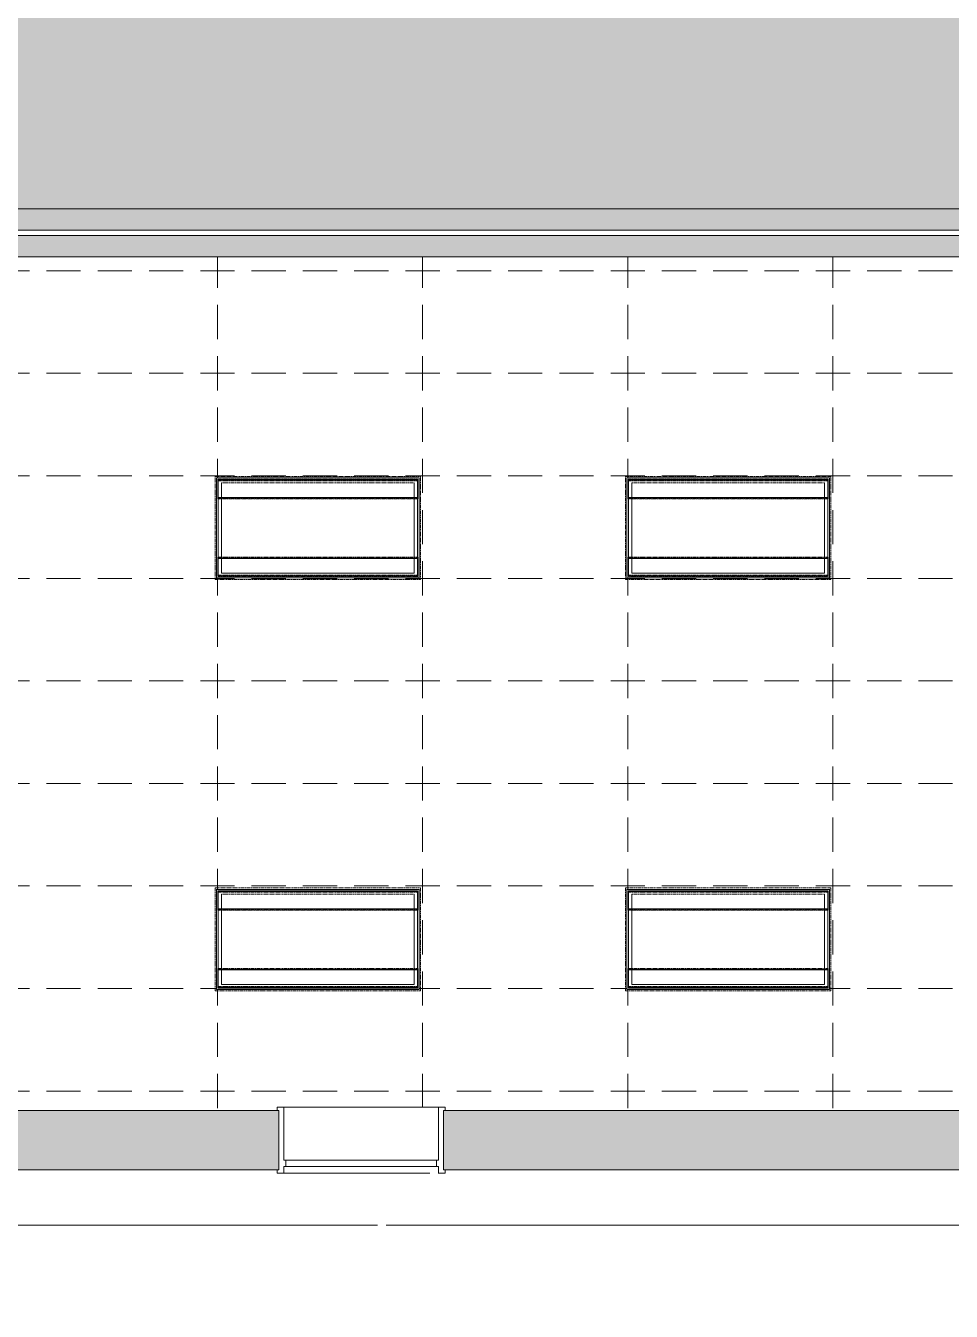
# Model space of a CAD drawing. Header units: inches. Extents: x 741 to 4565, y -315 to 887.
# Drawn here: x 2736.5 to 2953.1, y -146.3 to 154.6 of the extents above; entities that cross this region are included whole.
import ezdxf

# ---------------------------------------------------------------- set-up
doc = ezdxf.new("R2010")
doc.units = ezdxf.units.IN
doc.header["$MEASUREMENT"] = 0
doc.linetypes.add('Dash 1_16_', pattern=[0.125, 0.0625, -0.0625])
doc.linetypes.add('Demolished', pattern=[0.1875, 0.125, -0.0625])
for name, color, linetype, lineweight in [('A-DETL', 90, 'Continuous', 9), ('A-DETL-MBND', 5, 'Continuous', 13), ('A-DOOR', 31, 'Continuous', 13), ('A-WALL', 113, 'Continuous', 13), ('A-WALL-PATT', 111, 'Continuous', 13), ('E-LITE-EQPM', 33, 'Demolished', 9), ('I-WALL', 2, 'Continuous', 13)]:
    doc.layers.add(name, color=color, linetype=linetype, lineweight=lineweight)

# ---------------------------------------------------------------- blocks, each defined once
blk = doc.blocks.new('Door - Single - Solid Door 36_ x 84_-7207561-FIRST FLOOR RCP DEMO')
at = {"layer": 'A-DOOR', "lineweight": 9}
for p, q in [((-15.63, 7.78), (-14.13, 7.78)), ((-15.63, 7.03), (-15.63, 7.78)), ((-15.26, 7.03), (-15.63, 7.03)), ((-15.26, -6.85), (-15.26, 7.03)), ((-14.13, 7.78), (-14.13, 6.28)), ((-14.01, 7.78), (-14.13, 7.78)), ((-14.13, 6.28), (-13.63, 6.28)), ((-13.63, 6.28), (-13.63, 4.78)), ((21.62, 6.28), (-13.63, 6.28)), ((22.12, 7.78), (-12.06, 7.78)), ((21.62, 4.78), (21.62, 6.28)), ((21.62, 6.28), (22.12, 6.28)), ((22.12, 6.28), (22.12, 7.78)), ((22.12, 7.78), (23.62, 7.78)), ((23.62, 7.03), (23.24, 7.03)), ((23.24, 7.03), (23.24, -6.85)), ((23.62, 7.03), (23.62, 7.78)), ((-13.63, 4.78), (-14.13, 4.78)), ((-14.13, 4.78), (-14.13, -7.6)), ((-13.63, 4.78), (21.62, 4.78)), ((22.12, 4.78), (21.62, 4.78)), ((22.12, -7.6), (22.12, 4.78)), ((-15.63, -7.6), (-15.63, -6.85)), ((-15.63, -6.85), (-15.26, -6.85)), ((-14.13, -7.6), (-15.63, -7.6)), ((-14.13, -7.6), (22.12, -7.6)), ((22.12, -7.6), (23.62, -7.6)), ((23.24, -6.85), (23.62, -6.85)), ((23.62, -7.6), (23.62, -6.85))]:
    blk.add_line(p, q, dxfattribs=at)
blk = doc.blocks.new('L-Recessed-Axis-Duo - 2 x 4-V18-FIRST FLOOR RCP DEMO')
at = {"layer": 'A-DETL', "linetype": 'Dash 1_16_'}
for p, q in [((-24.03, 12.03), (-24.03, -12.03)), ((24.03, 12.03), (-24.03, 12.03)), ((-23.7, -11.7), (-23.7, 11.7)), ((-23.7, 11.7), (23.7, 11.7)), ((-23.7, 11.7), (-23.7, -11.7)), ((23.7, 11.7), (-23.7, 11.7)), ((-23.7, 11.7), (-23.7, -11.7)), ((23.7, 11.7), (-23.7, 11.7)), ((23.38, 11.38), (-23.37, 11.38)), ((-23.37, 11.32), (-23.37, 11.38)), ((-23.37, 11.38), (-23.37, 11.36)), ((-23.37, 11.36), (-23.37, 11.28)), ((-23.37, 11.26), (-23.37, 11.32)), ((-23.37, 11.25), (-23.37, 11.31)), ((-23.37, 11.31), (-23.37, 11.3)), ((-23.37, 11.2), (-23.37, 11.31)), ((-23.37, 11.31), (-23.37, 11.3)), ((-23.37, 11.31), (23.38, 11.31)), ((-23.37, 11.31), (23.38, 11.31)), ((-23.37, 11.3), (-23.37, 11.23)), ((-23.37, 11.3), (-23.37, 11.19)), ((-23.37, 11.3), (23.38, 11.3)), ((-23.37, 11.3), (23.38, 11.3)), ((-23.37, 11.28), (-23.37, 11.22)), ((-23.37, 11.21), (-23.37, 11.28)), ((-23.37, 11.28), (-23.37, 11.27)), ((-23.37, 11.28), (23.38, 11.28)), ((-23.37, 11.27), (-23.37, 11.2)), ((-23.37, 11.27), (23.38, 11.27)), ((-23.37, 11.2), (-23.37, 11.26)), ((-23.37, 11.26), (-23.37, 11.14)), ((-23.37, 11.14), (-23.37, 11.26)), ((-23.37, 11.26), (23.38, 11.26)), ((-23.37, 11.26), (23.38, 11.26)), ((-23.37, 11.25), (-23.37, 11.21)), ((-23.37, 6.92), (-23.37, 11.25)), ((23.38, 11.25), (-23.37, 11.25)), ((-23.37, 11.25), (23.38, 11.25)), ((-23.37, 11.19), (-23.37, 11.25)), ((-23.37, 11.25), (23.38, 11.25)), ((-23.37, 11.23), (-23.37, 11.2)), ((-23.37, 11.23), (23.38, 11.23)), ((-23.37, 11.22), (-23.37, 11.19)), ((-23.37, 11.21), (-23.37, 11.19)), ((-23.37, 11.21), (23.38, 11.21)), ((-23.37, 11.19), (-23.37, 11.21)), ((-23.37, 11.21), (23.38, 11.21)), ((-23.37, 11.18), (-23.37, 11.2)), ((-23.37, 11.2), (-23.37, 11.14)), ((-23.37, 11.2), (23.38, 11.2)), ((-23.37, 11.2), (23.38, 11.2)), ((-23.37, 11.19), (-23.37, 11.15)), ((-23.37, 11.19), (23.38, 11.19)), ((-23.37, 11.19), (23.38, 11.19)), ((-23.37, 11.15), (-23.37, 11.18)), ((23.38, 11.18), (-23.37, 11.18)), ((-23.37, 11.17), (23.38, 11.17)), ((-23.37, 11.16), (23.38, 11.16)), ((-23.37, 11.15), (-23.37, 11.12)), ((-23.37, 11.15), (23.38, 11.15)), ((-23.37, 11.14), (-23.37, 11.15)), ((-23.37, 11.15), (23.38, 11.15)), ((-23.37, 11.14), (-23.37, 11.06)), ((-23.37, 11.06), (-23.37, 11.14)), ((-23.37, 11.14), (23.38, 11.14)), ((-23.37, 11.14), (23.38, 11.14)), ((-23.37, 11.14), (23.38, 11.14)), ((-23.37, 11.14), (23.38, 11.14)), ((-23.37, 11.12), (-23.37, 7.07)), ((-23.37, 11.12), (23.38, 11.12)), ((-23.37, 11.06), (23.38, 11.06)), ((-23.37, 11.06), (23.38, 11.06)), ((-23.32, -11.32), (-23.32, 11.32)), ((-23.32, 11.32), (23.32, 11.32)), ((23.32, 11.32), (-23.32, 11.32)), ((-23.32, 11.32), (-23.32, -11.32)), ((-22.57, -10.57), (-22.57, 10.57)), ((-22.57, 10.57), (22.57, 10.57)), ((22.57, 10.57), (-22.57, 10.57)), ((-22.57, 10.57), (-22.57, -10.57)), ((22.57, 10.57), (22.57, -10.57)), ((22.57, -10.57), (22.57, 10.57)), ((23.32, 11.32), (23.32, -11.32)), ((23.32, -11.32), (23.32, 11.32)), ((23.38, 11.36), (23.38, 11.38)), ((23.38, 11.38), (23.38, 11.32)), ((23.38, 11.28), (23.38, 11.36)), ((23.38, 11.32), (23.38, 11.26)), ((23.38, 11.3), (23.38, 11.31)), ((23.38, 11.31), (23.38, 11.2)), ((23.38, 11.3), (23.38, 11.31)), ((23.38, 11.31), (23.38, 11.25)), ((23.38, 11.19), (23.38, 11.3)), ((23.38, 11.23), (23.38, 11.3)), ((23.38, 11.27), (23.38, 11.28)), ((23.38, 11.28), (23.38, 11.21)), ((23.38, 11.22), (23.38, 11.28)), ((23.38, 11.2), (23.38, 11.27)), ((23.38, 11.26), (23.38, 11.14)), ((23.38, 11.14), (23.38, 11.26)), ((23.38, 11.26), (23.38, 11.2)), ((23.38, 11.25), (23.38, 6.92)), ((23.38, 11.21), (23.38, 11.25)), ((23.38, 11.25), (23.38, 11.19)), ((23.38, 11.2), (23.38, 11.23)), ((23.38, 11.19), (23.38, 11.22)), ((23.38, 11.19), (23.38, 11.21)), ((23.38, 11.21), (23.38, 11.19)), ((23.38, 11.14), (23.38, 11.2)), ((23.38, 11.2), (23.38, 11.18)), ((23.38, 11.15), (23.38, 11.19)), ((23.38, 11.18), (23.38, 11.15)), ((23.38, 11.12), (23.38, 11.15)), ((23.38, 11.15), (23.38, 11.14)), ((23.38, 11.14), (23.38, 11.06)), ((23.38, 11.06), (23.38, 11.14)), ((23.38, 7.07), (23.38, 11.12)), ((23.7, 11.7), (23.7, -11.7)), ((23.7, -11.7), (23.7, 11.7)), ((23.7, -11.7), (23.7, 11.7)), ((24.03, -12.03), (24.03, 12.03)), ((-23.37, 7.14), (-23.37, 7.15)), ((-23.37, 7.15), (-23.37, 7.07)), ((-23.37, 7.15), (23.38, 7.15)), ((-23.37, 7.06), (-23.37, 7.14)), ((23.38, 7.14), (-23.37, 7.14)), ((23.38, 7.09), (-23.37, 7.09)), ((-23.37, 7.07), (-23.37, 7.04)), ((-23.37, 7.07), (23.38, 7.07)), ((23.38, 7.07), (-23.37, 7.07)), ((-23.37, 7.07), (-23.37, 7.01)), ((-23.37, 7.07), (23.38, 7.07)), ((-23.37, 7.03), (-23.37, 7.06)), ((-23.37, 7.06), (-23.37, 6.95)), ((-23.37, 7.04), (-23.37, 7.06)), ((-23.37, 7.06), (23.38, 7.06)), ((-23.37, 7.04), (-23.37, 7.01)), ((-23.37, 7.04), (23.38, 7.04)), ((-23.37, 7.01), (-23.37, 7.04)), ((-23.37, 7.04), (23.38, 7.04)), ((-23.37, 6.96), (-23.37, 7.03)), ((-23.37, 7.02), (-23.37, 7.03)), ((-23.37, 7.03), (-23.37, 6.91)), ((-23.37, 7.03), (23.38, 7.03)), ((-23.37, 7.03), (23.38, 7.03)), ((-23.37, 6.9), (-23.37, 7.02)), ((-23.37, 7.02), (23.38, 7.02)), ((-23.37, 7.01), (-23.37, 6.98)), ((-23.37, 7.01), (23.38, 7.01)), ((-23.37, 7.01), (-23.37, 6.95)), ((-23.37, 7), (-23.37, 7.01)), ((-23.37, 7.01), (23.38, 7.01)), ((-23.37, 7.01), (23.38, 7.01)), ((-23.37, 6.94), (-23.37, 7)), ((-23.37, 7), (23.38, 7)), ((-23.37, 6.98), (-23.37, 6.95)), ((-23.37, 6.98), (23.38, 6.98)), ((-23.37, 6.95), (-23.37, 6.96)), ((-23.37, 6.95), (-23.37, 6.96)), ((-23.37, 6.96), (-23.37, 6.9)), ((-23.37, 6.96), (23.38, 6.96)), ((-23.37, 6.96), (23.38, 6.96)), ((-23.37, 6.95), (-23.37, 6.92)), ((-23.37, 6.95), (23.38, 6.95)), ((-23.37, 6.95), (23.38, 6.95)), ((-23.37, 6.95), (23.38, 6.95)), ((-23.37, 6.91), (-23.37, 6.94)), ((-23.37, 6.94), (23.38, 6.94)), ((-23.37, 6.92), (23.38, 6.92)), ((-23.37, 6.91), (23.38, 6.91)), ((-23.37, 6.9), (-23.37, 6.85)), ((-23.37, 6.85), (-23.37, 6.9)), ((-23.37, 6.9), (23.38, 6.9)), ((-23.37, 6.85), (23.38, 6.85)), ((23.38, 7.07), (23.38, 7.15)), ((23.38, 7.15), (23.38, 7.14)), ((23.38, 7.14), (23.38, 7.06)), ((23.38, 7.04), (23.38, 7.07)), ((23.38, 7.01), (23.38, 7.07)), ((23.38, 7.06), (23.38, 7.04)), ((23.38, 6.95), (23.38, 7.06)), ((23.38, 7.06), (23.38, 7.03)), ((23.38, 7.01), (23.38, 7.04)), ((23.38, 7.04), (23.38, 7.01)), ((23.38, 6.91), (23.38, 7.03)), ((23.38, 7.03), (23.38, 7.02)), ((23.38, 7.03), (23.38, 6.96)), ((23.38, 7.02), (23.38, 6.9)), ((23.38, 6.98), (23.38, 7.01)), ((23.38, 7.01), (23.38, 7)), ((23.38, 6.95), (23.38, 7.01)), ((23.38, 7), (23.38, 6.94)), ((23.38, 6.95), (23.38, 6.98)), ((23.38, 6.9), (23.38, 6.96)), ((23.38, 6.96), (23.38, 6.95)), ((23.38, 6.96), (23.38, 6.95)), ((23.38, 6.92), (23.38, 6.95)), ((23.38, 6.94), (23.38, 6.91)), ((23.38, 6.9), (23.38, 6.85)), ((23.38, 6.85), (23.38, 6.9)), ((23.38, -6.85), (-23.37, -6.85)), ((-23.37, -6.9), (-23.37, -6.85)), ((-23.37, -6.85), (-23.37, -6.9)), ((-23.37, -7.02), (-23.37, -6.9)), ((-23.37, -6.9), (-23.37, -6.96)), ((-23.37, -6.9), (23.38, -6.9)), ((-23.37, -6.94), (-23.37, -6.91)), ((-23.37, -6.91), (-23.37, -7.03)), ((-23.37, -6.91), (23.38, -6.91)), ((-23.37, -11.25), (-23.37, -6.92)), ((-23.37, -6.92), (-23.37, -6.95)), ((-23.37, -6.92), (23.38, -6.92)), ((-23.37, -7), (-23.37, -6.94)), ((-23.37, -6.94), (23.38, -6.94)), ((-23.37, -6.95), (-23.37, -6.98)), ((-23.37, -6.95), (23.38, -6.95)), ((-23.37, -6.96), (-23.37, -6.95)), ((-23.37, -6.95), (-23.37, -7.06)), ((-23.37, -6.96), (-23.37, -6.95)), ((-23.37, -6.95), (-23.37, -7.01)), ((-23.37, -6.95), (23.38, -6.95)), ((-23.37, -6.95), (23.38, -6.95)), ((-23.37, -7.03), (-23.37, -6.96)), ((-23.37, -6.96), (23.38, -6.96)), ((-23.37, -6.96), (23.38, -6.96)), ((-23.37, -6.98), (-23.37, -7.01)), ((-23.37, -6.98), (23.38, -6.98)), ((-23.37, -7.01), (-23.37, -7)), ((-23.37, -7), (23.38, -7)), ((-23.37, -7.01), (-23.37, -7.04)), ((-23.37, -7.01), (23.38, -7.01)), ((-23.37, -7.04), (-23.37, -7.01)), ((-23.37, -7.01), (-23.37, -7.07)), ((-23.37, -7.01), (23.38, -7.01)), ((-23.37, -7.01), (23.38, -7.01)), ((-23.37, -7.03), (-23.37, -7.02)), ((-23.37, -7.02), (23.38, -7.02)), ((-23.37, -7.06), (-23.37, -7.03)), ((-23.37, -7.03), (23.38, -7.03)), ((-23.37, -7.03), (23.38, -7.03)), ((-23.37, -7.04), (-23.37, -7.07)), ((-23.37, -7.04), (23.38, -7.04)), ((-23.37, -7.06), (-23.37, -7.04)), ((-23.37, -7.04), (23.38, -7.04)), ((-23.37, -7.14), (-23.37, -7.06)), ((-23.37, -7.06), (23.38, -7.06)), ((-23.37, -7.07), (-23.37, -11.12)), ((-23.37, -7.07), (23.38, -7.07)), ((-23.37, -7.07), (23.38, -7.07)), ((-23.37, -7.07), (-23.37, -7.15)), ((-23.37, -7.07), (23.38, -7.07)), ((-23.37, -7.09), (23.38, -7.09)), ((-23.37, -7.15), (-23.37, -7.14)), ((23.38, -7.14), (-23.37, -7.14)), ((-23.37, -7.15), (23.38, -7.15)), ((23.38, -6.9), (23.38, -6.85)), ((23.38, -6.85), (23.38, -6.9)), ((23.38, -6.96), (23.38, -6.9)), ((23.38, -6.9), (23.38, -7.02)), ((23.38, -7.03), (23.38, -6.91)), ((23.38, -6.91), (23.38, -6.94)), ((23.38, -6.95), (23.38, -6.92)), ((23.38, -6.92), (23.38, -11.25)), ((23.38, -6.94), (23.38, -7)), ((23.38, -6.98), (23.38, -6.95)), ((23.38, -7.01), (23.38, -6.95)), ((23.38, -6.95), (23.38, -6.96)), ((23.38, -7.06), (23.38, -6.95)), ((23.38, -6.95), (23.38, -6.96)), ((23.38, -6.96), (23.38, -7.03)), ((23.38, -7.01), (23.38, -6.98)), ((23.38, -7), (23.38, -7.01)), ((23.38, -7.04), (23.38, -7.01)), ((23.38, -7.07), (23.38, -7.01)), ((23.38, -7.01), (23.38, -7.04)), ((23.38, -7.02), (23.38, -7.03)), ((23.38, -7.03), (23.38, -7.06)), ((23.38, -7.07), (23.38, -7.04)), ((23.38, -7.04), (23.38, -7.06)), ((23.38, -7.06), (23.38, -7.14)), ((23.38, -11.12), (23.38, -7.07)), ((23.38, -7.15), (23.38, -7.07)), ((23.38, -7.14), (23.38, -7.15)), ((-24.03, -12.03), (24.03, -12.03)), ((23.7, -11.7), (-23.7, -11.7)), ((-23.7, -11.7), (23.7, -11.7)), ((-23.7, -11.7), (23.7, -11.7)), ((-23.37, -11.14), (-23.37, -11.06)), ((-23.37, -11.06), (-23.37, -11.14)), ((-23.37, -11.06), (23.38, -11.06)), ((-23.37, -11.06), (23.38, -11.06)), ((-23.37, -11.12), (-23.37, -11.15)), ((-23.37, -11.12), (23.38, -11.12)), ((-23.37, -11.15), (-23.37, -11.14)), ((-23.37, -11.14), (-23.37, -11.2)), ((-23.37, -11.26), (-23.37, -11.14)), ((-23.37, -11.14), (-23.37, -11.26)), ((-23.37, -11.14), (23.38, -11.14)), ((-23.37, -11.14), (23.38, -11.14)), ((-23.37, -11.14), (23.38, -11.14)), ((-23.37, -11.14), (23.38, -11.14)), ((-23.37, -11.15), (-23.37, -11.19)), ((-23.37, -11.15), (23.38, -11.15)), ((-23.37, -11.18), (-23.37, -11.15)), ((-23.37, -11.15), (23.38, -11.15)), ((23.38, -11.16), (-23.37, -11.16)), ((23.38, -11.17), (-23.37, -11.17)), ((-23.37, -11.2), (-23.37, -11.18)), ((23.38, -11.18), (-23.37, -11.18)), ((-23.37, -11.19), (-23.37, -11.21)), ((-23.37, -11.19), (23.38, -11.19)), ((23.38, -11.19), (-23.37, -11.19)), ((-23.37, -11.21), (-23.37, -11.19)), ((-23.37, -11.19), (-23.37, -11.3)), ((-23.37, -11.25), (-23.37, -11.19)), ((-23.37, -11.19), (-23.37, -11.22)), ((-23.37, -11.2), (-23.37, -11.27)), ((-23.37, -11.31), (-23.37, -11.2)), ((-23.37, -11.2), (-23.37, -11.23)), ((-23.37, -11.26), (-23.37, -11.2)), ((-23.37, -11.2), (23.38, -11.2)), ((-23.37, -11.2), (23.38, -11.2)), ((-23.37, -11.21), (-23.37, -11.25)), ((-23.37, -11.21), (23.38, -11.21)), ((-23.37, -11.28), (-23.37, -11.21)), ((-23.37, -11.21), (23.38, -11.21)), ((-23.37, -11.22), (-23.37, -11.28)), ((-23.37, -11.23), (-23.37, -11.3)), ((-23.37, -11.23), (23.38, -11.23)), ((23.38, -11.25), (-23.37, -11.25)), ((-23.37, -11.25), (23.38, -11.25)), ((-23.37, -11.31), (-23.37, -11.25)), ((-23.37, -11.25), (23.38, -11.25)), ((-23.37, -11.32), (-23.37, -11.26)), ((-23.37, -11.26), (23.38, -11.26)), ((-23.37, -11.26), (23.38, -11.26)), ((-23.37, -11.27), (-23.37, -11.28)), ((-23.37, -11.27), (23.38, -11.27)), ((-23.37, -11.28), (-23.37, -11.36)), ((-23.37, -11.28), (23.38, -11.28)), ((-23.37, -11.3), (-23.37, -11.31)), ((-23.37, -11.3), (-23.37, -11.31)), ((-23.37, -11.3), (23.38, -11.3)), ((-23.37, -11.3), (23.38, -11.3)), ((-23.37, -11.31), (23.38, -11.31)), ((-23.37, -11.31), (23.38, -11.31)), ((-23.37, -11.38), (-23.37, -11.32)), ((-23.37, -11.36), (-23.37, -11.38)), ((-23.37, -11.38), (23.38, -11.38)), ((-23.32, -11.32), (23.32, -11.32)), ((-23.32, -11.32), (23.32, -11.32)), ((-22.57, -10.57), (22.57, -10.57)), ((-22.57, -10.57), (22.57, -10.57)), ((23.38, -11.14), (23.38, -11.06)), ((23.38, -11.06), (23.38, -11.14)), ((23.38, -11.15), (23.38, -11.12)), ((23.38, -11.26), (23.38, -11.14)), ((23.38, -11.14), (23.38, -11.26)), ((23.38, -11.2), (23.38, -11.14)), ((23.38, -11.14), (23.38, -11.15)), ((23.38, -11.19), (23.38, -11.15)), ((23.38, -11.15), (23.38, -11.18)), ((23.38, -11.18), (23.38, -11.2)), ((23.38, -11.21), (23.38, -11.19)), ((23.38, -11.22), (23.38, -11.19)), ((23.38, -11.19), (23.38, -11.25)), ((23.38, -11.3), (23.38, -11.19)), ((23.38, -11.19), (23.38, -11.21)), ((23.38, -11.2), (23.38, -11.26)), ((23.38, -11.23), (23.38, -11.2)), ((23.38, -11.2), (23.38, -11.31)), ((23.38, -11.27), (23.38, -11.2)), ((23.38, -11.25), (23.38, -11.21)), ((23.38, -11.21), (23.38, -11.28)), ((23.38, -11.28), (23.38, -11.22)), ((23.38, -11.3), (23.38, -11.23)), ((23.38, -11.25), (23.38, -11.31)), ((23.38, -11.26), (23.38, -11.32)), ((23.38, -11.28), (23.38, -11.27)), ((23.38, -11.36), (23.38, -11.28)), ((23.38, -11.31), (23.38, -11.3)), ((23.38, -11.31), (23.38, -11.3)), ((23.38, -11.32), (23.38, -11.38)), ((23.38, -11.38), (23.38, -11.36))]:
    blk.add_line(p, q, dxfattribs=at)
for points, knots in [([(-23.97, 11.97), (-23.98, 11.98), (-23.98, 11.98), (-23.99, 11.99), (-24, 12), (-24.01, 12.01), (-24.01, 12.01), (-24.02, 12.02), (-24.02, 12.02), (-24.03, 12.03), (-24.03, 12.03), (-24.03, 12.03), (-24.03, 12.03)], [0, 0, 0, 0, 0.166667, 0.25, 0.333333, 0.416667, 0.5, 0.583333, 0.666667, 0.75, 0.833333, 1, 1, 1, 1]), ([(-24.03, 12.03), (-24.03, 12.03), (-24.03, 12.03), (-24.03, 12.03), (-24.02, 12.02), (-24.02, 12.02), (-24.01, 12.01), (-24.01, 12.01), (-24, 12), (-23.99, 11.99), (-23.98, 11.98), (-23.98, 11.98), (-23.97, 11.97)], [0, 0, 0, 0, 0.166667, 0.25, 0.333333, 0.416667, 0.5, 0.583333, 0.666667, 0.75, 0.833333, 1, 1, 1, 1]), ([(-24, 12), (-24, 12), (-24, 12), (-24, 12), (-23.99, 11.99), (-23.99, 11.99), (-23.98, 11.98), (-23.98, 11.98), (-23.97, 11.97), (-23.97, 11.97)], [0, 0, 0, 0, 0.166667, 0.333333, 0.458333, 0.583333, 0.708333, 0.833333, 1, 1, 1, 1]), ([(-23.73, 11.73), (-23.73, 11.73), (-23.72, 11.72), (-23.71, 11.71), (-23.7, 11.7), (-23.69, 11.69), (-23.69, 11.69), (-23.68, 11.68), (-23.68, 11.68), (-23.67, 11.67), (-23.67, 11.67), (-23.67, 11.67), (-23.67, 11.67)], [0, 0, 0, 0, 0.166667, 0.25, 0.333333, 0.416667, 0.5, 0.583333, 0.666667, 0.75, 0.833333, 1, 1, 1, 1]), ([(-23.7, 11.7), (-23.7, 11.7), (-23.7, 11.7), (-23.7, 11.7), (-23.71, 11.71), (-23.71, 11.71), (-23.72, 11.72), (-23.72, 11.72), (-23.73, 11.73), (-23.73, 11.73)], [0, 0, 0, 0, 0.166667, 0.333333, 0.458333, 0.583333, 0.708333, 0.833333, 1, 1, 1, 1]), ([(-23.64, 11.64), (-23.65, 11.65), (-23.65, 11.65), (-23.66, 11.66), (-23.67, 11.67), (-23.68, 11.68), (-23.68, 11.68), (-23.69, 11.69), (-23.69, 11.69), (-23.7, 11.7), (-23.7, 11.7), (-23.7, 11.7), (-23.7, 11.7)], [0, 0, 0, 0, 0.166667, 0.25, 0.333333, 0.416667, 0.5, 0.583333, 0.666667, 0.75, 0.833333, 1, 1, 1, 1]), ([(-23.67, 11.67), (-23.67, 11.67), (-23.67, 11.67), (-23.67, 11.67), (-23.66, 11.66), (-23.66, 11.66), (-23.65, 11.65), (-23.65, 11.65), (-23.64, 11.64), (-23.64, 11.64)], [0, 0, 0, 0, 0.166667, 0.333333, 0.458333, 0.583333, 0.708333, 0.833333, 1, 1, 1, 1]), ([(23.64, 11.64), (23.65, 11.65), (23.65, 11.65), (23.66, 11.66), (23.67, 11.67), (23.68, 11.68), (23.68, 11.68), (23.69, 11.69), (23.69, 11.69), (23.7, 11.7), (23.7, 11.7), (23.7, 11.7), (23.7, 11.7)], [0, 0, 0, 0, 0.166667, 0.25, 0.333333, 0.416667, 0.5, 0.583333, 0.666667, 0.75, 0.833333, 1, 1, 1, 1]), ([(23.67, 11.67), (23.67, 11.67), (23.67, 11.67), (23.67, 11.67), (23.66, 11.66), (23.66, 11.66), (23.65, 11.65), (23.65, 11.65), (23.64, 11.64), (23.64, 11.64)], [0, 0, 0, 0, 0.166667, 0.333333, 0.458333, 0.583333, 0.708333, 0.833333, 1, 1, 1, 1]), ([(23.73, 11.73), (23.73, 11.73), (23.72, 11.72), (23.71, 11.71), (23.7, 11.7), (23.69, 11.69), (23.69, 11.69), (23.68, 11.68), (23.68, 11.68), (23.67, 11.67), (23.67, 11.67), (23.67, 11.67), (23.67, 11.67)], [0, 0, 0, 0, 0.166667, 0.25, 0.333333, 0.416667, 0.5, 0.583333, 0.666667, 0.75, 0.833333, 1, 1, 1, 1]), ([(23.7, 11.7), (23.7, 11.7), (23.7, 11.7), (23.7, 11.7), (23.71, 11.71), (23.71, 11.71), (23.72, 11.72), (23.72, 11.72), (23.73, 11.73), (23.73, 11.73)], [0, 0, 0, 0, 0.166667, 0.333333, 0.458333, 0.583333, 0.708333, 0.833333, 1, 1, 1, 1]), ([(23.97, 11.97), (23.98, 11.98), (23.98, 11.98), (23.99, 11.99), (24, 12), (24.01, 12.01), (24.01, 12.01), (24.02, 12.02), (24.02, 12.02), (24.03, 12.03), (24.03, 12.03), (24.03, 12.03), (24.03, 12.03)], [0, 0, 0, 0, 0.166667, 0.25, 0.333333, 0.416667, 0.5, 0.583333, 0.666667, 0.75, 0.833333, 1, 1, 1, 1]), ([(24.03, 12.03), (24.03, 12.03), (24.03, 12.03), (24.03, 12.03), (24.02, 12.02), (24.02, 12.02), (24.01, 12.01), (24.01, 12.01), (24, 12), (23.99, 11.99), (23.98, 11.98), (23.98, 11.98), (23.97, 11.97)], [0, 0, 0, 0, 0.166667, 0.25, 0.333333, 0.416667, 0.5, 0.583333, 0.666667, 0.75, 0.833333, 1, 1, 1, 1]), ([(24, 12), (24, 12), (24, 12), (24, 12), (23.99, 11.99), (23.99, 11.99), (23.98, 11.98), (23.98, 11.98), (23.97, 11.97), (23.97, 11.97)], [0, 0, 0, 0, 0.166667, 0.333333, 0.458333, 0.583333, 0.708333, 0.833333, 1, 1, 1, 1]), ([(-24.03, -12.03), (-24.03, -12.03), (-24.03, -12.03), (-24.03, -12.03), (-24.02, -12.02), (-24.02, -12.02), (-24.01, -12.01), (-24.01, -12.01), (-24, -12), (-23.99, -11.99), (-23.98, -11.98), (-23.98, -11.98), (-23.97, -11.97)], [-1, -1, -1, -1, -0.833333, -0.75, -0.666667, -0.583333, -0.5, -0.416667, -0.333333, -0.25, -0.166667, 0, 0, 0, 0]), ([(-23.97, -11.97), (-23.98, -11.98), (-23.98, -11.98), (-23.99, -11.99), (-24, -12), (-24.01, -12.01), (-24.01, -12.01), (-24.02, -12.02), (-24.02, -12.02), (-24.03, -12.03), (-24.03, -12.03), (-24.03, -12.03), (-24.03, -12.03)], [-1, -1, -1, -1, -0.833333, -0.75, -0.666667, -0.583333, -0.5, -0.416667, -0.333333, -0.25, -0.166667, 0, 0, 0, 0]), ([(-23.97, -11.97), (-23.98, -11.98), (-23.98, -11.98), (-23.99, -11.99), (-23.99, -11.99), (-24, -12), (-24, -12), (-24, -12), (-24, -12)], [-1, -1, -1, -1, -0.75, -0.583333, -0.458333, -0.333333, -0.166667, 0, 0, 0, 0]), ([(-23.67, -11.67), (-23.67, -11.67), (-23.67, -11.67), (-23.67, -11.67), (-23.68, -11.68), (-23.68, -11.68), (-23.69, -11.69), (-23.69, -11.69), (-23.7, -11.7), (-23.71, -11.71), (-23.72, -11.72), (-23.73, -11.73), (-23.73, -11.73)], [-1, -1, -1, -1, -0.833333, -0.75, -0.666667, -0.583333, -0.5, -0.416667, -0.333333, -0.25, -0.166667, 0, 0, 0, 0]), ([(-23.73, -11.73), (-23.73, -11.73), (-23.72, -11.72), (-23.71, -11.71), (-23.71, -11.71), (-23.7, -11.7), (-23.7, -11.7), (-23.7, -11.7), (-23.7, -11.7)], [-1, -1, -1, -1, -0.75, -0.583333, -0.458333, -0.333333, -0.166667, 0, 0, 0, 0]), ([(-23.7, -11.7), (-23.7, -11.7), (-23.7, -11.7), (-23.7, -11.7), (-23.69, -11.69), (-23.69, -11.69), (-23.68, -11.68), (-23.68, -11.68), (-23.67, -11.67), (-23.66, -11.66), (-23.65, -11.65), (-23.65, -11.65), (-23.64, -11.64)], [-1, -1, -1, -1, -0.833333, -0.75, -0.666667, -0.583333, -0.5, -0.416667, -0.333333, -0.25, -0.166667, 0, 0, 0, 0]), ([(-23.64, -11.64), (-23.65, -11.65), (-23.65, -11.65), (-23.66, -11.66), (-23.66, -11.66), (-23.67, -11.67), (-23.67, -11.67), (-23.67, -11.67), (-23.67, -11.67)], [-1, -1, -1, -1, -0.75, -0.583333, -0.458333, -0.333333, -0.166667, 0, 0, 0, 0]), ([(23.67, -11.67), (23.67, -11.67), (23.67, -11.67), (23.67, -11.67), (23.66, -11.66), (23.66, -11.66), (23.65, -11.65), (23.65, -11.65), (23.64, -11.64), (23.64, -11.64)], [0, 0, 0, 0, 0.166667, 0.333333, 0.458333, 0.583333, 0.708333, 0.833333, 1, 1, 1, 1]), ([(23.64, -11.64), (23.65, -11.65), (23.65, -11.65), (23.66, -11.66), (23.67, -11.67), (23.68, -11.68), (23.68, -11.68), (23.69, -11.69), (23.69, -11.69), (23.7, -11.7), (23.7, -11.7), (23.7, -11.7), (23.7, -11.7)], [0, 0, 0, 0, 0.166667, 0.25, 0.333333, 0.416667, 0.5, 0.583333, 0.666667, 0.75, 0.833333, 1, 1, 1, 1]), ([(23.73, -11.73), (23.73, -11.73), (23.72, -11.72), (23.71, -11.71), (23.7, -11.7), (23.69, -11.69), (23.69, -11.69), (23.68, -11.68), (23.68, -11.68), (23.67, -11.67), (23.67, -11.67), (23.67, -11.67), (23.67, -11.67)], [0, 0, 0, 0, 0.166667, 0.25, 0.333333, 0.416667, 0.5, 0.583333, 0.666667, 0.75, 0.833333, 1, 1, 1, 1]), ([(23.7, -11.7), (23.7, -11.7), (23.7, -11.7), (23.7, -11.7), (23.71, -11.71), (23.71, -11.71), (23.72, -11.72), (23.72, -11.72), (23.73, -11.73), (23.73, -11.73)], [0, 0, 0, 0, 0.166667, 0.333333, 0.458333, 0.583333, 0.708333, 0.833333, 1, 1, 1, 1]), ([(24, -12), (24, -12), (24, -12), (24, -12), (23.99, -11.99), (23.99, -11.99), (23.98, -11.98), (23.98, -11.98), (23.97, -11.97), (23.97, -11.97)], [0, 0, 0, 0, 0.166667, 0.333333, 0.458333, 0.583333, 0.708333, 0.833333, 1, 1, 1, 1]), ([(23.97, -11.97), (23.98, -11.98), (23.98, -11.98), (23.99, -11.99), (24, -12), (24.01, -12.01), (24.01, -12.01), (24.02, -12.02), (24.02, -12.02), (24.03, -12.03), (24.03, -12.03), (24.03, -12.03), (24.03, -12.03)], [0, 0, 0, 0, 0.166667, 0.25, 0.333333, 0.416667, 0.5, 0.583333, 0.666667, 0.75, 0.833333, 1, 1, 1, 1]), ([(24.03, -12.03), (24.03, -12.03), (24.03, -12.03), (24.03, -12.03), (24.02, -12.02), (24.02, -12.02), (24.01, -12.01), (24.01, -12.01), (24, -12), (23.99, -11.99), (23.98, -11.98), (23.98, -11.98), (23.97, -11.97)], [0, 0, 0, 0, 0.166667, 0.25, 0.333333, 0.416667, 0.5, 0.583333, 0.666667, 0.75, 0.833333, 1, 1, 1, 1])]:
    blk.add_open_spline(points, degree=3, knots=knots, dxfattribs=at)
for points in [[(-23.97, 11.97), (-23.97, 11.97), (-23.98, 11.98), (-23.99, 11.99), (-23.99, 11.99), (-24, 12), (-24, 12), (-24, 12), (-24, 12)], [(23.97, 11.97), (23.97, 11.97), (23.98, 11.98), (23.99, 11.99), (23.99, 11.99), (24, 12), (24, 12), (24, 12), (24, 12)], [(-24, -12), (-24, -12), (-24, -12), (-24, -12), (-23.99, -11.99), (-23.99, -11.99), (-23.98, -11.98), (-23.97, -11.97), (-23.97, -11.97)], [(23.97, -11.97), (23.97, -11.97), (23.98, -11.98), (23.99, -11.99), (23.99, -11.99), (24, -12), (24, -12), (24, -12), (24, -12)]]:
    blk.add_open_spline(points, degree=3, dxfattribs=at)

msp = doc.modelspace()

# ---------------------------------------------------------------- hatches: boundary and pattern name
at = {"layer": 'A-DETL-MBND', "lineweight": 9}
h = msp.add_hatch(dxfattribs=at)
h.set_pattern_fill('FP_3', color=256, style=0, pattern_type=2)
h.set_pattern_definition([(0, (3425.421, 0), (15.36, 3.84), [1.267, -10.253, 1.267, -10.253, -61.44]), (0, (3425.421, 0), (15.36, 3.84), [-23.04, 1.267, -21.773, 1.267, -10.253, -26.88]), (0, (3425.421, 0), (15.36, 3.84), [-57.6, 1.267, -6.413, 1.267, -17.933]), (120, (3431.181, 1.92), (-11.005538, 11.38215), [1.267, -10.253, 1.267, -10.253, -61.44]), (120, (3431.181, 1.92), (-11.005538, 11.38215), [-23.04, 1.267, -21.773, 1.267, -10.253, -26.88]), (120, (3431.181, 1.92), (-11.005538, 11.38215), [-57.6, 1.267, -6.413, 1.267, -17.933]), (240, (3433.101, 9.6), (-4.354462, -15.22215), [1.267, -10.253, 1.267, -10.253, -61.44]), (240, (3433.101, 9.6), (-4.354462, -15.22215), [-23.04, 1.267, -21.773, 1.267, -10.253, -26.88]), (240, (3433.101, 9.6), (-4.354462, -15.22215), [-57.6, 1.267, -6.413, 1.267, -17.933])])
h.paths.add_polyline_path([(3189.66, 111.74), (3190.22, 111.74), (3190.22, 208.48), (3140.98, 208.48), (3140.98, 207.73), (3139.36, 207.73), (3113.9, 182.28), (3112.93, 183.25), (3137.41, 207.73), (3101.73, 207.73), (3101.73, 208.48), (2711.4, 208.48), (2711.4, 111.74), (3143.95, 111.74)], flags=0)
h.paths.add_polyline_path([(2690.96, 111.74), (2707.4, 111.74), (2707.4, 208.48), (2690.96, 208.48)], flags=0)
h = msp.add_hatch(dxfattribs=at)
h.set_pattern_fill('FP_23', color=256, style=0, pattern_type=2)
h.set_pattern_definition([(0, (2685.35, -22.828), (48, -24), [4, -4, 8, -4, -28]), (0, (2685.35, -22.828), (48, -24), [-20, 8, -4, 8, -4, -4]), (0, (2685.35, -22.828), (48, -24), [-44, 4, 0]), (270, (2685.35, -22.83), (-48, -24), [4, -4, 8, -4, -4]), (270, (2685.35, -22.83), (-48, -24), [-20, 4, 0])])
h.paths.add_polyline_path([(2676.32, -146.34), (2676.32, -146.34), (2676.32, -99.35), (2795.39, -99.35), (2795.39, -98.6), (2834.64, -98.6), (2834.64, -99.35), (2966.72, -99.35), (2966.72, 58.38), (2966.06, 58.38), (2966.06, 97.63), (2966.72, 97.63), (2966.72, 100.49), (2456.83, 100.49), (2456.83, 100.69), (2403.97, 100.69), (2403.97, -146.34), (2626.26, -146.34)], flags=0)
h.paths.add_polyline_path([(2493.67, -118.49), (2493.67, -95.08), (2541.07, -95.08), (2541.07, -118.49), (2498.32, -118.49)], flags=0)
h.paths.add_polyline_path([(2635.45, -118.49), (2589.67, -118.49), (2589.67, -95.08), (2637.07, -95.08), (2637.07, -118.49)], flags=0)
h.paths.add_polyline_path([(2504.04, -70.99), (2493.17, -70.99), (2493.17, -47.58), (2540.57, -47.58), (2540.57, -70.99), (2515.46, -70.99)], flags=0)
h.paths.add_polyline_path([(2589.17, -70.99), (2589.17, -47.58), (2636.57, -47.58), (2636.57, -70.99), (2595.45, -70.99)], flags=0)
h.paths.add_polyline_path([(2732.57, -70.99), (2685.17, -70.99), (2685.17, -47.58), (2732.57, -47.58), (2732.57, -68.86)], flags=0)
h.paths.add_polyline_path([(2828.57, -70.99), (2781.17, -70.99), (2781.17, -47.58), (2828.57, -47.58), (2828.57, -68.86)], flags=0)
h.paths.add_polyline_path([(2915.41, -70.99), (2877.17, -70.99), (2877.17, -47.58), (2924.57, -47.58), (2924.57, -70.99)], flags=0)
h.paths.add_polyline_path([(2504.04, 25.31), (2493.17, 25.31), (2493.17, 48.71), (2540.57, 48.71), (2540.57, 25.31), (2515.46, 25.31)], flags=0)
h.paths.add_polyline_path([(2606.88, 25.31), (2589.17, 25.31), (2589.17, 48.71), (2636.57, 48.71), (2636.57, 25.31), (2618.31, 25.31)], flags=0)
h.paths.add_polyline_path([(2709.72, 25.31), (2685.17, 25.31), (2685.17, 48.71), (2732.57, 48.71), (2732.57, 25.31), (2721.15, 25.31)], flags=0)
h.paths.add_polyline_path([(2801.14, 25.31), (2781.17, 25.31), (2781.17, 48.71), (2828.57, 48.71), (2828.57, 25.31), (2812.56, 25.31)], flags=0)
h.paths.add_polyline_path([(2892.55, 25.31), (2877.17, 25.31), (2877.17, 48.71), (2924.57, 48.71), (2924.57, 25.31), (2903.98, 25.31)], flags=0)
h = msp.add_hatch(dxfattribs=at)
h.set_pattern_fill('FP_5', color=256, style=0, pattern_type=2)
h.set_pattern_definition([(0, (2685.392, -22.828), (0, -24), []), (270, (2685.39, -22.83), (-48, -3e-15), [])])
h.paths.add_polyline_path([(2526.89, -113.64), (2540.69, -113.64), (2540.69, -99.93), (2494.05, -99.93), (2494.05, -113.64), (2504.04, -113.64)], flags=0)
h.paths.add_polyline_path([(2629.73, -113.64), (2636.69, -113.64), (2636.69, -99.93), (2590.05, -99.93), (2590.05, -113.64), (2618.31, -113.64)], flags=0)
h.paths.add_polyline_path([(2966.72, -99.35), (2966.81, -99.35), (2966.81, 58.38), (2966.72, 58.38), (2966.72, -93.22)], flags=0)
h.paths.add_polyline_path([(2504.04, -66.14), (2540.19, -66.14), (2540.19, -52.43), (2493.55, -52.43), (2493.55, -66.14), (2498.02, -66.14)], flags=0)
h.paths.add_polyline_path([(2636.19, -66.14), (2636.19, -52.43), (2589.55, -52.43), (2589.55, -66.14), (2629.73, -66.14)], flags=0)
h.paths.add_polyline_path([(2709.72, -66.14), (2732.19, -66.14), (2732.19, -52.43), (2685.55, -52.43), (2685.55, -66.14), (2698.29, -66.14)], flags=0)
h.paths.add_polyline_path([(2828.19, -66.14), (2828.19, -52.43), (2781.55, -52.43), (2781.55, -66.14), (2823.99, -66.14)], flags=0)
h.paths.add_polyline_path([(2915.41, -66.14), (2924.19, -66.14), (2924.19, -52.43), (2877.55, -52.43), (2877.55, -66.14), (2903.98, -66.14)], flags=0)
h.paths.add_polyline_path([(2531.61, 30.16), (2540.19, 30.16), (2540.19, 43.87), (2493.55, 43.87), (2493.55, 30.16), (2526.89, 30.16)], flags=0)
h.paths.add_polyline_path([(2606.88, 30.16), (2636.19, 30.16), (2636.19, 43.87), (2589.55, 43.87), (2589.55, 30.16), (2595.45, 30.16)], flags=0)
h.paths.add_polyline_path([(2698.29, 30.16), (2732.19, 30.16), (2732.19, 43.87), (2685.55, 43.87), (2685.55, 30.16), (2686.87, 30.16)], flags=0)
h.paths.add_polyline_path([(2801.14, 30.16), (2828.19, 30.16), (2828.19, 43.87), (2781.55, 43.87), (2781.55, 30.16), (2789.71, 30.16)], flags=0)
h.paths.add_polyline_path([(2892.55, 30.16), (2924.19, 30.16), (2924.19, 43.87), (2877.55, 43.87), (2877.55, 30.16), (2881.13, 30.16)], flags=0)
h.paths.add_polyline_path([(2966.72, 97.63), (2966.81, 97.63), (2966.81, 100.49), (2966.72, 100.46), (2966.72, 100.43)], flags=0)
at = {"layer": 'A-WALL-PATT', "lineweight": 9}
for points in [[(2458.33, 106.74), (3203.59, 106.74), (3203.59, 111.74), (2456.83, 111.74), (2456.83, 106.74)], [(2456.83, 100.49), (2972.94, 100.49), (2972.94, 105.49), (2456.83, 105.49), (2456.83, 100.69)]]:
    msp.add_hatch(color=7, dxfattribs=at).paths.add_polyline_path(points, flags=0)
h = msp.add_hatch(color=7, dxfattribs=at)
h.paths.add_polyline_path([(2690.2, -113.22), (2795.76, -113.22), (2795.76, -99.35), (2690.2, -99.35)], flags=0)
h.paths.add_polyline_path([(2834.26, -113.22), (3206.56, -113.22), (3206.56, -99.35), (2834.26, -99.35), (2834.26, -112.47)], flags=0)

# ---------------------------------------------------------------- linework, layer by layer
at = {"layer": 'A-DETL-MBND', "lineweight": 9}
for p, q in [((2828.57, 48.71), (2781.17, 48.71)), ((2781.17, 48.71), (2781.17, 25.31)), ((2828.57, 25.31), (2828.57, 48.71)), ((2924.57, 48.71), (2877.17, 48.71)), ((2877.17, 48.71), (2877.17, 25.31)), ((2924.57, 25.31), (2924.57, 48.71)), ((2781.17, 25.31), (2828.57, 25.31)), ((2877.17, 25.31), (2924.57, 25.31)), ((2828.57, -47.58), (2781.17, -47.58)), ((2781.17, -47.58), (2781.17, -70.99)), ((2828.57, -70.99), (2828.57, -47.58)), ((2924.57, -47.58), (2877.17, -47.58)), ((2877.17, -47.58), (2877.17, -70.99)), ((2924.57, -70.99), (2924.57, -47.58)), ((2781.17, -70.99), (2828.57, -70.99)), ((2877.17, -70.99), (2924.57, -70.99)), ((2818.87, -126.17), (2690.2, -126.17)), ((3192.56, -126.17), (2820.82, -126.17))]:
    msp.add_line(p, q, dxfattribs=at)
at = {"layer": 'A-WALL', "color": 8, "lineweight": 20}
for p, q in [((2676.32, -99.35), (2795.39, -99.35)), ((2834.64, -99.35), (2966.81, -99.35)), ((2795.39, -113.22), (2690.2, -113.22)), ((3192.56, -113.22), (2834.64, -113.22))]:
    msp.add_line(p, q, dxfattribs=at)
at = {"layer": 'I-WALL', "color": 8, "lineweight": 20}
for p, q in [((2456.83, 111.74), (3203.59, 111.74)), ((3203.59, 106.74), (2456.83, 106.74)), ((2456.83, 105.49), (2972.94, 105.49)), ((2966.81, 100.49), (2456.83, 100.49))]:
    msp.add_line(p, q, dxfattribs=at)

# ---------------------------------------------------------------- block references
at = {"layer": 'A-DOOR', "rotation": 180}
msp.add_blockref('Door - Single - Solid Door 36_ x 84_-7207561-FIRST FLOOR RCP DEMO', (2819.01, -106.2), dxfattribs=at)
at = {"layer": 'E-LITE-EQPM', "linetype": 'Dash 1_16_', "extrusion": (0, 0, -1), "rotation": 180}
for p in [(-2804.87, 37.01), (-2900.87, 37.01), (-2804.87, -59.28), (-2900.87, -59.28)]:
    msp.add_blockref('L-Recessed-Axis-Duo - 2 x 4-V18-FIRST FLOOR RCP DEMO', p, dxfattribs=at)

doc.saveas('drawing.dxf')
